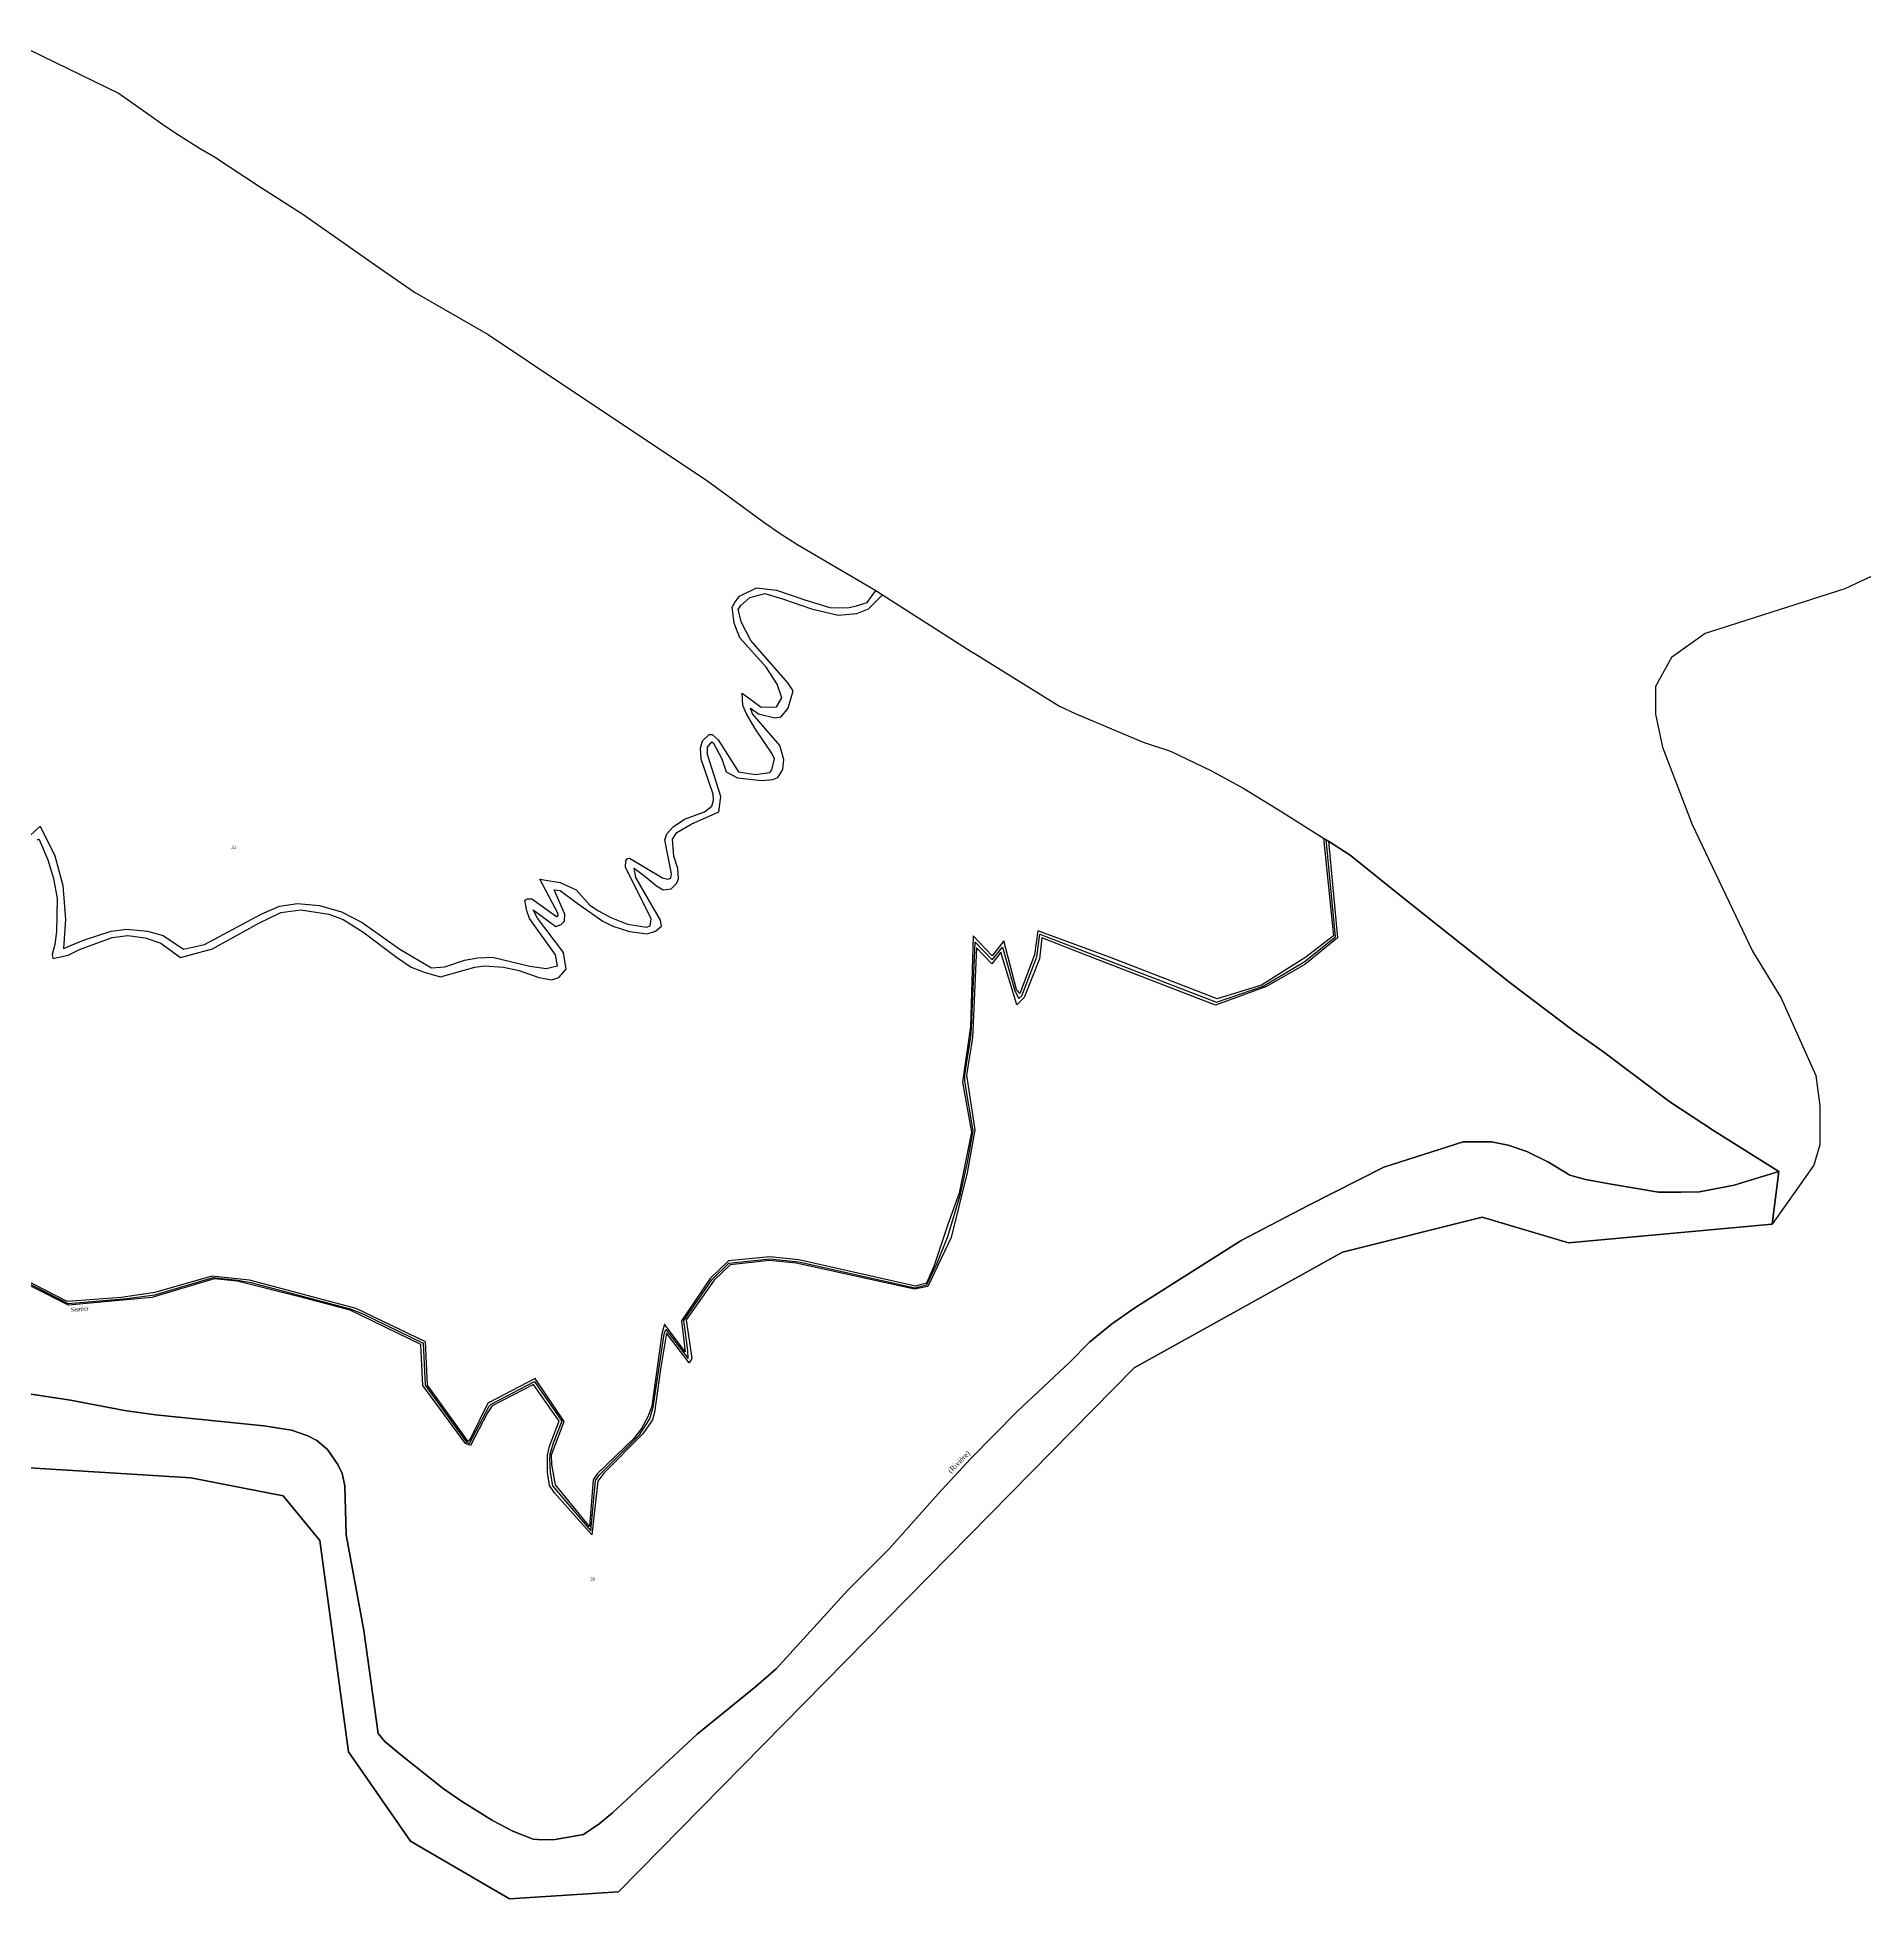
# Model space of a CAD drawing. Extents: x 1197813 to 1207132, y 6150159 to 6157836.
# Drawn here: x 1203560 to 1204645, y 6152439 to 6153544 of the extents above; entities that cross this region are included whole.
import ezdxf

# ---------------------------------------------------------------- set-up
doc = ezdxf.new("R2010")
doc.units = 0
doc.linetypes.add('CONTINU', pattern=[0])
for name, color, linetype in [('1LIEUDIT', 7, 'CONTINU'), ('1PARCELLE', 7, 'CONTINU'), ('1SECTION', 7, 'CONTINU'), ('1SUBDSECT', 7, 'CONTINU'), ('1TRONFLUV', 7, 'CONTINU'), ('1ZONCOMM', 7, 'CONTINU'), ('3CHEMIN', 7, 'CONTINU'), ('3PARCELLETEX', 7, 'CONTINU'), ('3TRONFLUVTEX', 7, 'CONTINU'), ('3ZONCOMMTEX', 7, 'CONTINU')]:
    doc.layers.add(name, color=color, linetype=linetype)
doc.styles.get("Standard").update_dxf_attribs({"font": 'Times New Roman'})

msp = doc.modelspace()

# ---------------------------------------------------------------- linework, layer by layer
at = {"layer": '1LIEUDIT'}
msp.add_lwpolyline([(1203540.05, 6153544.2), (1203608.74, 6153510.75), (1203635.89, 6153491.69), (1203644.58, 6153485.78), (1203656.43, 6153478.3), (1203665.24, 6153473.23), (1203692.06, 6153455.66), (1203717.79, 6153439.12), (1203760.92, 6153408.8), (1203784.11, 6153392.8), (1203827.7, 6153367.71), (1203875.68, 6153335.73), (1203957.32, 6153281.14), (1203991.31, 6153256.25), (1204001.01, 6153249.64), (1204011.02, 6153243.25), (1204057.8, 6153215.67), (1204061.79, 6153213.21), (1204114.45, 6153179.54), (1204116.74, 6153178.02), (1204166.96, 6153147.09), (1204176.12, 6153142.69), (1204216.5, 6153125.74), (1204232.71, 6153120.31), (1204257.15, 6153108.56), (1204276.35, 6153098.16), (1204298.84, 6153084.25), (1204323.66, 6153068.74), (1204325.05, 6153067.86), (1204326.44, 6153066.99), (1204339.38, 6153058.53), (1204369.84, 6153034.05), (1204434.36, 6152982.69), (1204471.71, 6152954.4), (1204489.19, 6152942.14), (1204529.05, 6152912.15), (1204555.73, 6152894.62), (1204593.82, 6152870.78), (1204589.92, 6152839.54), (1204469.03, 6152828.44), (1204417.81, 6152843.66), (1204334.89, 6152822.78), (1204211.27, 6152754.17), (1203905.06, 6152443.05), (1203840.37, 6152438.98), (1203781.64, 6152473.11), (1203744.75, 6152526.16), (1203727.77, 6152651.71), (1203705.98, 6152678.2), (1203651.23, 6152688.86), (1203405.12, 6152704.04)], dxfattribs=at)
at = {"layer": '1PARCELLE'}
for points in [[(1203540.05, 6153544.2), (1203608.74, 6153510.75), (1203635.89, 6153491.69), (1203644.58, 6153485.78), (1203656.43, 6153478.3), (1203665.24, 6153473.23), (1203692.06, 6153455.66), (1203717.79, 6153439.12), (1203760.92, 6153408.8), (1203784.11, 6153392.8), (1203827.7, 6153367.71), (1203875.68, 6153335.73), (1203957.32, 6153281.14), (1203991.31, 6153256.25), (1204001.01, 6153249.64), (1204011.02, 6153243.25), (1204057.8, 6153215.67), (1204061.79, 6153213.21), (1204114.45, 6153179.54), (1204116.74, 6153178.02), (1204166.96, 6153147.09), (1204176.12, 6153142.69), (1204216.5, 6153125.74), (1204232.71, 6153120.31), (1204257.15, 6153108.56), (1204276.35, 6153098.16), (1204298.84, 6153084.25), (1204323.66, 6153068.74), (1204329.4, 6153010.76), (1204313.09, 6152998.05), (1204286.68, 6152981.42), (1204260.51, 6152973.22), (1204196.55, 6152998.01), (1204154, 6153013.66), (1204152.11, 6152999.46), (1204143.32, 6152976.52), (1204141.4, 6152978.81), (1204133.9, 6153007.69), (1204126.99, 6152998.78), (1204115.66, 6153010.7), (1204113.97, 6152956.77), (1204109.27, 6152923.76), (1204114.55, 6152894.08), (1204107.4, 6152858), (1204100.66, 6152839.27), (1204092.5, 6152815.03), (1204087.83, 6152804.54), (1204081.3, 6152802.65), (1204012.16, 6152818.31), (1203994.93, 6152820.05), (1203970.31, 6152817.73), (1203959.45, 6152807.18), (1203942.47, 6152782.15), (1203944.74, 6152763.63), (1203932.44, 6152780.09), (1203930.75, 6152774.32), (1203924.85, 6152731.38), (1203922.43, 6152725.17), (1203918.75, 6152718.24), (1203914.17, 6152712.34), (1203892.35, 6152691.21), (1203890.02, 6152687.61), (1203887.87, 6152660.1), (1203867.67, 6152684.74), (1203865.48, 6152696.81), (1203865.41, 6152702.59), (1203872.91, 6152722.3), (1203855.68, 6152747.81), (1203827.55, 6152733.19), (1203817.41, 6152712.56), (1203815.81, 6152710.53), (1203791.73, 6152743.87), (1203790.47, 6152769.71), (1203749.41, 6152789.34), (1203686.13, 6152806.21), (1203663.78, 6152808.68), (1203629.96, 6152798.97), (1203609.9, 6152795.96), (1203577.93, 6152793.49), (1203539.03, 6152813.66)], [(1203550.06, 6152739.53), (1203579.83, 6152734.99), (1203611.94, 6152728.83), (1203630.31, 6152726.21), (1203694.59, 6152719.77), (1203710.95, 6152717.13), (1203720.67, 6152713.88), (1203726.03, 6152710.99), (1203732.46, 6152705.68), (1203738.45, 6152696.72), (1203741.18, 6152691.44), (1203742.71, 6152684.14), (1203743.46, 6152655.04), (1203753.86, 6152598.22), (1203762.38, 6152537.06), (1203766.51, 6152532.36), (1203775.86, 6152524.41), (1203801, 6152504.53), (1203811.83, 6152496.89), (1203830.29, 6152485.36), (1203842.33, 6152479.1), (1203854.4, 6152474.36), (1203859.6, 6152473.92), (1203867.43, 6152474.22), (1203884.34, 6152477.08), (1203893.64, 6152483.44), (1203901.63, 6152489.95), (1203951.83, 6152536.66), (1203986.61, 6152564.99), (1203998.7, 6152575.57), (1204041.21, 6152622.13), (1204065.69, 6152646.67), (1204094.78, 6152679.38), (1204113.94, 6152700.16), (1204141.71, 6152728.25), (1204173.03, 6152757.64), (1204184.71, 6152769.5), (1204197.64, 6152780.19), (1204211.58, 6152789.83), (1204274.7, 6152829.85), (1204314.56, 6152850.58), (1204359.32, 6152873.43), (1204406.48, 6152888.41), (1204423.35, 6152888.34), (1204433.2, 6152886.5), (1204444.17, 6152882.63), (1204457.06, 6152876.35), (1204469.78, 6152868.66), (1204479.14, 6152865.97), (1204495.53, 6152862.96), (1204522.44, 6152858.57), (1204535.67, 6152858.45), (1204546.7, 6152858.78), (1204567.22, 6152862.68), (1204593.82, 6152870.78), (1204555.73, 6152894.62), (1204529.05, 6152912.15), (1204489.19, 6152942.14), (1204471.71, 6152954.4), (1204434.36, 6152982.69), (1204369.84, 6153034.05), (1204339.38, 6153058.53), (1204326.44, 6153066.99), (1204331.94, 6153009.51), (1204312.5, 6152993.69), (1204289.81, 6152980.64), (1204259.39, 6152969.48), (1204187.32, 6152997.37), (1204156.29, 6153009.55), (1204154.93, 6152997.13), (1204145.9, 6152974.09), (1204141.61, 6152969.63), (1204132.06, 6153000.93), (1204126.67, 6152994.14), (1204117.69, 6153003.6), (1204115.15, 6152950.22), (1204111.59, 6152927.97), (1204116.64, 6152895.42), (1204112.15, 6152869.95), (1204102.58, 6152831.58), (1204088.75, 6152802.43), (1204080.83, 6152800.93), (1204010.63, 6152816.38), (1203994.71, 6152817.99), (1203971.36, 6152815.28), (1203961.85, 6152806.16), (1203945.32, 6152782.63), (1203948.63, 6152759.83), (1203947, 6152757.12), (1203933.55, 6152774.76), (1203930.02, 6152753.38), (1203926.38, 6152727.69), (1203925.35, 6152723.27), (1203919.5, 6152714.97), (1203896.41, 6152691.61), (1203892.77, 6152686.88), (1203889.35, 6152655.09), (1203867.19, 6152680.06), (1203864.15, 6152684.31), (1203862.95, 6152692.31), (1203862.87, 6152702.16), (1203864.07, 6152707.77), (1203869.82, 6152722.6), (1203854.71, 6152744.34), (1203830.19, 6152731.56), (1203827.29, 6152727.39), (1203817.3, 6152708.13), (1203814.37, 6152709.28), (1203788.88, 6152743.75), (1203787.69, 6152768.03), (1203745.78, 6152788.39), (1203718.86, 6152795.49), (1203678.74, 6152805.7), (1203665.07, 6152807.1), (1203628.16, 6152795.88), (1203578.66, 6152791.42), (1203535.34, 6152813.26)]]:
    msp.add_lwpolyline(points, dxfattribs=at)
at = {"layer": '1SECTION'}
msp.add_lwpolyline([(1205031.97, 6153403.55), (1204633.03, 6153216.71), (1204550.2, 6153190.13), (1204530.17, 6153175.98), (1204520.56, 6153158.68), (1204520.69, 6153142.37), (1204524.74, 6153122.68), (1204542.33, 6153076.77), (1204578.28, 6153001.63), (1204595.22, 6152973.63), (1204615.87, 6152927.82), (1204618.26, 6152909.73), (1204618.25, 6152886.68), (1204614.64, 6152874.58), (1204589.92, 6152839.54), (1204469.03, 6152828.44), (1204417.81, 6152843.66), (1204334.89, 6152822.78), (1204211.27, 6152754.17), (1203905.06, 6152443.05), (1203840.37, 6152438.98), (1203781.64, 6152473.11), (1203744.75, 6152526.16), (1203727.77, 6152651.71), (1203705.98, 6152678.2), (1203651.23, 6152688.86), (1203405.12, 6152704.04)], dxfattribs=at)
at = {"layer": '1SUBDSECT'}
msp.add_lwpolyline([(1203540.05, 6153544.2), (1203608.74, 6153510.75), (1203635.89, 6153491.69), (1203644.58, 6153485.78), (1203656.43, 6153478.3), (1203665.24, 6153473.23), (1203692.06, 6153455.66), (1203717.79, 6153439.12), (1203760.92, 6153408.8), (1203784.11, 6153392.8), (1203827.7, 6153367.71), (1203875.68, 6153335.73), (1203957.32, 6153281.14), (1203991.31, 6153256.25), (1204001.01, 6153249.64), (1204011.02, 6153243.25), (1204057.8, 6153215.67), (1204061.79, 6153213.21), (1204114.45, 6153179.54), (1204116.74, 6153178.02), (1204166.96, 6153147.09), (1204176.12, 6153142.69), (1204216.5, 6153125.74), (1204232.71, 6153120.31), (1204257.15, 6153108.56), (1204276.35, 6153098.16), (1204298.84, 6153084.25), (1204323.66, 6153068.74), (1204325.05, 6153067.86), (1204326.44, 6153066.99), (1204339.38, 6153058.53), (1204369.84, 6153034.05), (1204434.36, 6152982.69), (1204471.71, 6152954.4), (1204489.19, 6152942.14), (1204529.05, 6152912.15), (1204555.73, 6152894.62), (1204593.82, 6152870.78), (1204589.92, 6152839.54), (1204469.03, 6152828.44), (1204417.81, 6152843.66), (1204334.89, 6152822.78), (1204211.27, 6152754.17), (1203905.06, 6152443.05), (1203840.37, 6152438.98), (1203781.64, 6152473.11), (1203744.75, 6152526.16), (1203727.77, 6152651.71), (1203705.98, 6152678.2), (1203651.23, 6152688.86), (1203405.12, 6152704.04)], dxfattribs=at)
at = {"layer": '1TRONFLUV'}
msp.add_lwpolyline([(1203405.12, 6152704.04), (1203651.23, 6152688.86), (1203705.98, 6152678.2), (1203727.77, 6152651.71), (1203744.75, 6152526.16), (1203781.64, 6152473.11), (1203840.37, 6152438.98), (1203905.06, 6152443.05), (1204211.27, 6152754.17), (1204334.89, 6152822.78), (1204417.81, 6152843.66), (1204469.03, 6152828.44), (1204589.92, 6152839.54), (1204593.82, 6152870.78), (1204567.22, 6152862.68), (1204546.7, 6152858.78), (1204535.67, 6152858.45), (1204522.44, 6152858.57), (1204495.53, 6152862.96), (1204479.14, 6152865.97), (1204469.78, 6152868.66), (1204457.06, 6152876.35), (1204444.17, 6152882.63), (1204433.2, 6152886.5), (1204423.35, 6152888.34), (1204406.48, 6152888.41), (1204359.32, 6152873.43), (1204314.56, 6152850.58), (1204274.7, 6152829.85), (1204211.58, 6152789.83), (1204197.64, 6152780.19), (1204184.71, 6152769.5), (1204173.03, 6152757.64), (1204141.71, 6152728.25), (1204113.94, 6152700.16), (1204094.78, 6152679.38), (1204065.69, 6152646.67), (1204041.21, 6152622.13), (1203998.7, 6152575.57), (1203986.61, 6152564.99), (1203951.83, 6152536.66), (1203901.63, 6152489.95), (1203893.64, 6152483.44), (1203884.34, 6152477.08), (1203867.43, 6152474.22), (1203859.6, 6152473.92), (1203854.4, 6152474.36), (1203842.33, 6152479.1), (1203830.29, 6152485.36), (1203811.83, 6152496.89), (1203801, 6152504.53), (1203775.86, 6152524.41), (1203766.51, 6152532.36), (1203762.38, 6152537.06), (1203753.86, 6152598.22), (1203743.46, 6152655.04), (1203742.71, 6152684.14), (1203741.18, 6152691.44), (1203738.45, 6152696.72), (1203732.46, 6152705.68), (1203726.03, 6152710.99), (1203720.67, 6152713.88), (1203710.95, 6152717.13), (1203694.59, 6152719.77), (1203630.31, 6152726.21), (1203611.94, 6152728.83), (1203579.83, 6152734.99), (1203550.06, 6152739.53)], dxfattribs=at)
at = {"layer": '1ZONCOMM'}
msp.add_lwpolyline([(1203538.75, 6152812.7), (1203578.31, 6152792.47), (1203590.42, 6152793.38), (1203613.35, 6152795.42), (1203629.92, 6152797.61), (1203664.46, 6152807.88), (1203678.92, 6152806.35), (1203686.83, 6152804.89), (1203745.89, 6152789.33), (1203752.93, 6152786.37), (1203789.15, 6152768.79), (1203790.34, 6152743.83), (1203814.94, 6152710.04), (1203816.71, 6152709.27), (1203828.41, 6152731.53), (1203829.43, 6152732.63), (1203855.19, 6152746.02), (1203871.38, 6152722.46), (1203866.32, 6152709.41), (1203864.27, 6152702.75), (1203864.12, 6152700.07), (1203864.54, 6152692.26), (1203865.93, 6152684.16), (1203888.66, 6152657.5), (1203891.44, 6152687.23), (1203893.78, 6152690.65), (1203917.59, 6152714.43), (1203923.78, 6152723.83), (1203925.78, 6152730.79), (1203932.14, 6152774.18), (1203933.19, 6152776.93), (1203946.52, 6152759.78), (1203946.32, 6152764.49), (1203943.9, 6152782.39), (1203960.6, 6152806.49), (1203970.69, 6152816.43), (1203994.93, 6152818.94), (1204012.05, 6152817.18), (1204081.07, 6152801.75), (1204088.13, 6152803.41), (1204094.03, 6152815.92), (1204100.53, 6152832.27), (1204108.14, 6152857.35), (1204112.21, 6152876.11), (1204115.65, 6152894.92), (1204110.74, 6152924.28), (1204110.76, 6152928.24), (1204114.16, 6152950.67), (1204114.66, 6152956.06), (1204116.75, 6153006.85), (1204126.82, 6152996.52), (1204133, 6153003.98), (1204140.33, 6152978.11), (1204142.78, 6152973.56), (1204144.45, 6152975.11), (1204153.49, 6152998.15), (1204155.2, 6153011.66), (1204260.15, 6152971.37), (1204287.71, 6152980.71), (1204312, 6152995.32), (1204330.63, 6153010.16), (1204325.05, 6153067.86)], dxfattribs=at)
msp.add_lwpolyline([(1203538.75, 6152812.7), (1203578.31, 6152792.47), (1203590.42, 6152793.38), (1203613.35, 6152795.42), (1203629.92, 6152797.61), (1203664.46, 6152807.88), (1203678.92, 6152806.35), (1203686.83, 6152804.89), (1203745.89, 6152789.33), (1203752.93, 6152786.37), (1203789.15, 6152768.79), (1203790.34, 6152743.83), (1203814.94, 6152710.04), (1203816.71, 6152709.27), (1203828.41, 6152731.53), (1203829.43, 6152732.63), (1203855.19, 6152746.02), (1203871.38, 6152722.46), (1203866.32, 6152709.41), (1203864.27, 6152702.75), (1203864.12, 6152700.07), (1203864.54, 6152692.26), (1203865.93, 6152684.16), (1203888.66, 6152657.5), (1203891.44, 6152687.23), (1203893.78, 6152690.65), (1203917.59, 6152714.43), (1203923.78, 6152723.83), (1203925.78, 6152730.79), (1203932.14, 6152774.18), (1203933.19, 6152776.93), (1203946.52, 6152759.78), (1203946.32, 6152764.49), (1203943.9, 6152782.39), (1203960.6, 6152806.49), (1203970.69, 6152816.43), (1203994.93, 6152818.94), (1204012.05, 6152817.18), (1204081.07, 6152801.75), (1204088.13, 6152803.41), (1204094.03, 6152815.92), (1204100.53, 6152832.27), (1204108.14, 6152857.35), (1204112.21, 6152876.11), (1204115.65, 6152894.92), (1204110.74, 6152924.28), (1204110.76, 6152928.24), (1204114.16, 6152950.67), (1204114.66, 6152956.06), (1204116.75, 6153006.85), (1204126.82, 6152996.52), (1204133, 6153003.98), (1204140.33, 6152978.11), (1204142.78, 6152973.56), (1204144.45, 6152975.11), (1204153.49, 6152998.15), (1204155.2, 6153011.66), (1204260.15, 6152971.37), (1204287.71, 6152980.71), (1204312, 6152995.32), (1204330.63, 6153010.16), (1204325.05, 6153067.86)], dxfattribs=at)
at = {"layer": '3CHEMIN'}
for points in [[(1203555.98, 6153070.23), (1203561.93, 6153075.82), (1203570.58, 6153058.23), (1203575.34, 6153040.61), (1203576.92, 6153020.35), (1203575.77, 6153003.1), (1203587.52, 6153008.09), (1203603.99, 6153013.45), (1203613.27, 6153014.71), (1203625.58, 6153013.55), (1203634.77, 6153010.95), (1203646.95, 6153002.74), (1203659.29, 6153005.6), (1203693.49, 6153023.77), (1203703.96, 6153028.36), (1203714.59, 6153029.87), (1203727.72, 6153028.67), (1203740.69, 6153024.99), (1203752.88, 6153018.53), (1203775.4, 6153002.82), (1203794.12, 6152991.63), (1203802.12, 6152992.22), (1203813.79, 6152996.28), (1203821.57, 6152997.53), (1203830.26, 6152998.12), (1203852.45, 6152992.59), (1203862.15, 6152991.39), (1203868.81, 6152992.83), (1203867.77, 6152999.48), (1203852.19, 6153020.94), (1203850.63, 6153025.45), (1203849.42, 6153031.88), (1203851.1, 6153032.69), (1203853.7, 6153032.65), (1203868.32, 6153022.15), (1203869.39, 6153022.82), (1203869.24, 6153023.79), (1203858.37, 6153044.35), (1203870.46, 6153042.3), (1203879.9, 6153037.91), (1203888.16, 6153028.93), (1203893.25, 6153025.55), (1203900.47, 6153021.57), (1203910.38, 6153017.58), (1203921.76, 6153015.91), (1203923.94, 6153016.64), (1203924.59, 6153020.8), (1203909.32, 6153051.48), (1203909.47, 6153055.18), (1203910.45, 6153056.63), (1203911.57, 6153056.8), (1203931.31, 6153045.11), (1203934.31, 6153044.37), (1203936.19, 6153044.99), (1203936.6, 6153047.48), (1203932.62, 6153067.59), (1203933.78, 6153071.33), (1203937.61, 6153075.38), (1203944.37, 6153079.87), (1203956.15, 6153084.4), (1203960.53, 6153087.77), (1203961.59, 6153091.14), (1203961.23, 6153094.79), (1203954.21, 6153115.55), (1203953.82, 6153122.07), (1203954.91, 6153126.56), (1203958.95, 6153130.15), (1203960.69, 6153130.24), (1203964.33, 6153127.01), (1203976.29, 6153108.13), (1203986.4, 6153106.56), (1203994.92, 6153107.75), (1203996.15, 6153109.24), (1203997.65, 6153115.73), (1203996.31, 6153118.83), (1203985.99, 6153133.96), (1203981, 6153142.4), (1203978.83, 6153147.51), (1203978.47, 6153154.68), (1203989.83, 6153146.49), (1203998.91, 6153146.72), (1204002.05, 6153151.94), (1203999.2, 6153160.11), (1203992.71, 6153170.28), (1203977.21, 6153187.66), (1203973.78, 6153196.28), (1203972.62, 6153205.87), (1203974.11, 6153208.56), (1203977.02, 6153212.3), (1203987.1, 6153217.29), (1203998.92, 6153215.94), (1204015.73, 6153210.08), (1204030.54, 6153205.62), (1204041.1, 6153205.49), (1204046.29, 6153206.65), (1204052.66, 6153208.56), (1204057.8, 6153215.67)], [(1203560.03, 6153067.61), (1203560.65, 6153068.11), (1203561.27, 6153067.96), (1203566.39, 6153055.83), (1203569.76, 6153044.78), (1203571.88, 6153032.93), (1203571.49, 6153013.17), (1203570.57, 6153005.47), (1203568.86, 6152999.63), (1203569.37, 6152997.27), (1203578.45, 6152999.21), (1203585.16, 6153002.61), (1203604.59, 6153009.69), (1203613.78, 6153010.8), (1203624.09, 6153009.57), (1203633.42, 6153006.43), (1203645.07, 6152997.78), (1203664.21, 6153003.05), (1203691.71, 6153018.27), (1203704.73, 6153024.53), (1203716.51, 6153026.19), (1203733.08, 6153023.55), (1203741.63, 6153020.29), (1203753.31, 6153013.03), (1203773.29, 6152997.94), (1203781.99, 6152992.07), (1203790.44, 6152988.86), (1203799.5, 6152986.3), (1203819.83, 6152992.16), (1203825.58, 6152992.88), (1203836.85, 6152992.07), (1203846.07, 6152990.13), (1203857.9, 6152985.96), (1203865.58, 6152984.53), (1203869.61, 6152985.9), (1203874.13, 6152990.99), (1203872.38, 6153000.78), (1203856.95, 6153021.09), (1203854.36, 6153026.09), (1203867.89, 6153016.15), (1203871.1, 6153017.4), (1203873.15, 6153019.37), (1203873.3, 6153023.61), (1203866.93, 6153037.91), (1203870.56, 6153037.61), (1203880.6, 6153030.02), (1203895.82, 6153019.42), (1203901.68, 6153016.35), (1203911.69, 6153013.27), (1203922.11, 6153011.94), (1203927.13, 6153013.38), (1203930.58, 6153016.51), (1203929.97, 6153020.05), (1203915.48, 6153045.37), (1203914.43, 6153050.81), (1203920.72, 6153046.07), (1203927.68, 6153040.37), (1203931.66, 6153037.95), (1203936.39, 6153038.56), (1203939.73, 6153041.93), (1203940.76, 6153044.64), (1203940.29, 6153050.64), (1203937.93, 6153057.95), (1203937.19, 6153068.03), (1203939.82, 6153072.11), (1203948.25, 6153076.96), (1203964.61, 6153084.28), (1203965.84, 6153093.38), (1203957.86, 6153118.25), (1203957.96, 6153122.78), (1203960.56, 6153125.84), (1203961.53, 6153125.16), (1203966.39, 6153115.79), (1203969.01, 6153108.02), (1203975.66, 6153104.55), (1203990.01, 6153102.94), (1203996.7, 6153103.41), (1203999.63, 6153104.7), (1204002.59, 6153109.51), (1204003.28, 6153115.31), (1204000.95, 6153123.6), (1203984.65, 6153142.44), (1203983.47, 6153145.92), (1203988.16, 6153142.57), (1203997.8, 6153140.02), (1204001.66, 6153140.71), (1204005.86, 6153145.89), (1204008.81, 6153156.21), (1204005.71, 6153160.86), (1203983.67, 6153186), (1203978.17, 6153196.63), (1203976.16, 6153204.48), (1203977.67, 6153206.73), (1203983.09, 6153211.51), (1203992.04, 6153213.95), (1204002.41, 6153210.78), (1204019.74, 6153204.86), (1204035.53, 6153201.01), (1204046.48, 6153202.01), (1204053.4, 6153204.75), (1204061.79, 6153213.21)]]:
    msp.add_lwpolyline(points, dxfattribs=at)

# ---------------------------------------------------------------- texts
at = {"layer": '3PARCELLETEX'}
for s, p in [('31', (1203675.23, 6153062.31)), ('30', (1203888.27, 6152627.74))]:
    msp.add_text(s, height=2, dxfattribs=at).set_placement(p)
at = {"layer": '3TRONFLUVTEX'}
msp.add_text('(Rivière)', height=3, rotation=45.4, dxfattribs=at).set_placement((1204102.44, 6152691.44))
at = {"layer": '3ZONCOMMTEX'}
msp.add_text('Sentier', height=2.5, rotation=5, dxfattribs=at).set_placement((1203580.08, 6152787.43))
msp.add_text('Sentier', height=2.5, rotation=5, dxfattribs=at).set_placement((1203580.08, 6152787.43))

doc.saveas('drawing.dxf')
